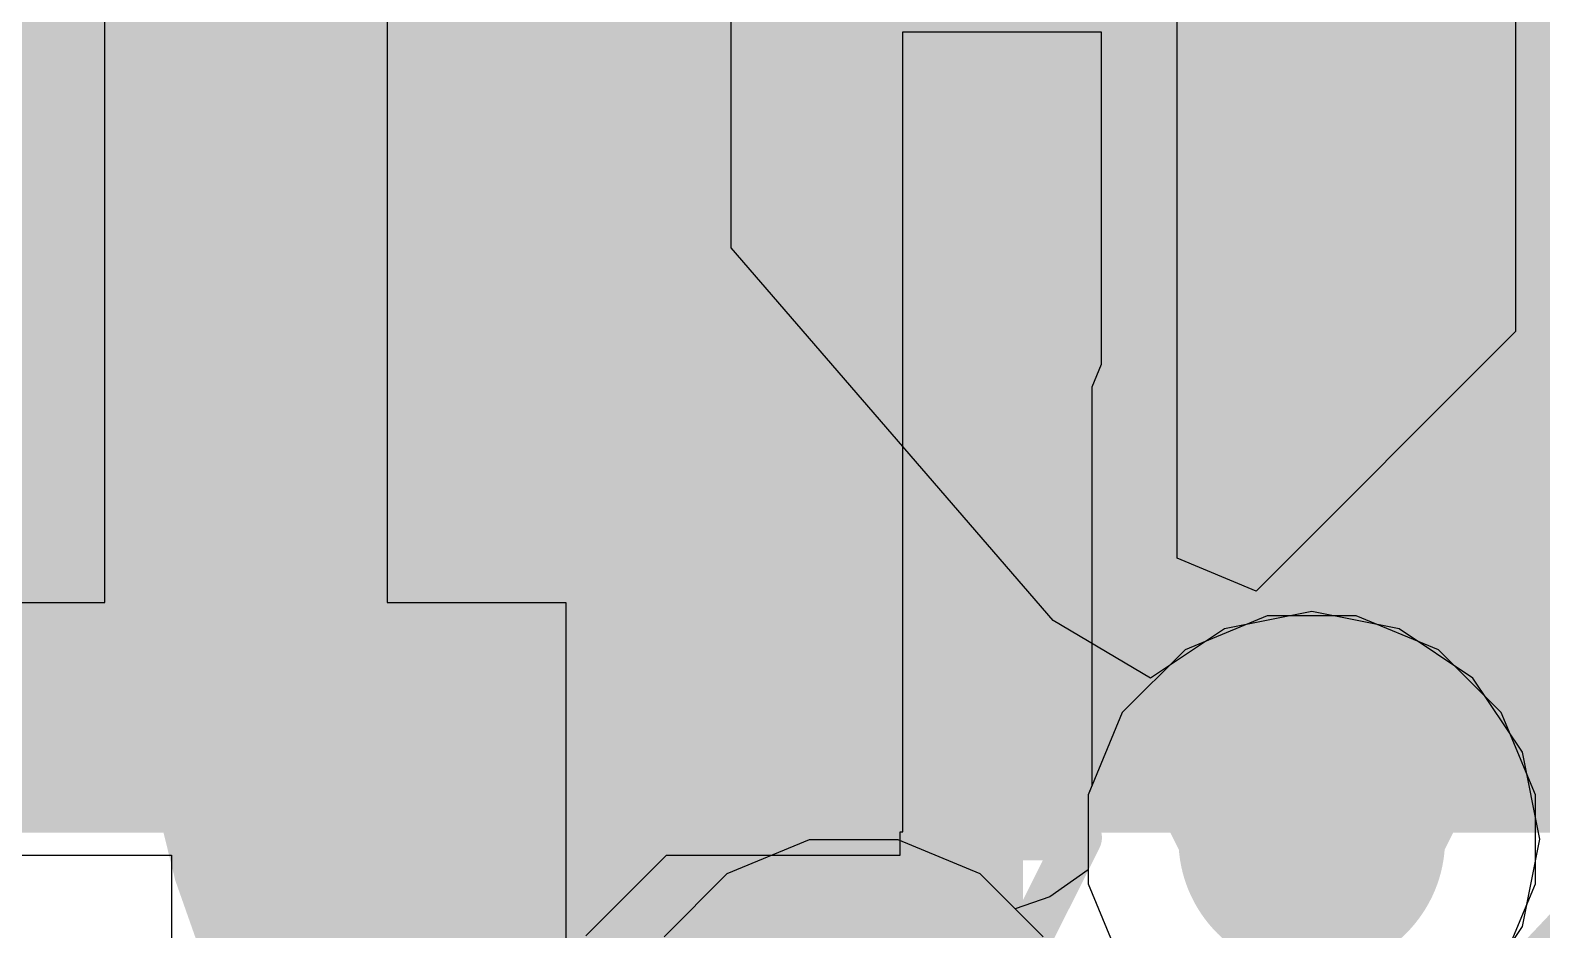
# Model space of a CAD drawing. Header units: inches. Extents: x -6 to 283, y -12 to 154.
# Drawn here: x 36.56 to 38.261, y -4.299 to -3.287 of the extents above; entities that cross this region are included whole.
import ezdxf

# ---------------------------------------------------------------- set-up
doc = ezdxf.new("R2010")
doc.units = ezdxf.units.IN
for name, color, linetype in [('Bottom Layer', 5, 'Continuous'), ('Bottom Paste', 16, 'Continuous'), ('Bottom Solder', 6, 'Continuous'), ('Drill Drawing', 1, 'Continuous'), ('GND-1', 16, 'Continuous'), ('GND-2', 90, 'Continuous'), ('GND-3', 216, 'Continuous'), ('GND-4', 54, 'Continuous'), ('PWR-1', 156, 'Continuous'), ('PWR-2', 130, 'Continuous'), ('Signal L1', 76, 'Continuous'), ('Signal L2', 6, 'Continuous'), ('Top Layer', 1, 'Continuous'), ('Top Overlay', 2, 'Continuous'), ('Top Paste', 8, 'Continuous'), ('Top Solder', 216, 'Continuous'), ('Via Holes', 16, 'Continuous')]:
    doc.layers.add(name, color=color, linetype=linetype)

# ---------------------------------------------------------------- blocks, each defined once
blk = doc.blocks.new('68_QFN__7_7__B_43')
at = {"layer": 'Bottom Layer'}
for points in [[(1.16000022, 3.834999949999999), (1.16000022, 3.03499901), (0.94000066, 3.03499901), (0.94000066, 3.834999949999999)], [(1.50999952, 3.834999949999999), (1.50999952, 3.03499901), (1.28999996, 3.03499901), (1.28999996, 3.834999949999999)], [(1.85999882, 3.834999949999999), (1.85999882, 3.03499901), (1.63999926, 3.03499901), (1.63999926, 3.834999949999999)], [(2.21000066, 3.834999949999999), (2.21000066, 3.03499901), (1.9900011, 3.03499901), (1.9900011, 3.834999949999999)], [(2.55999996, 3.834999949999999), (2.55999996, 3.03499901), (2.3400004, 3.03499901), (2.3400004, 3.834999949999999)], [(2.90999926, 3.834999949999999), (2.90999926, 3.03499901), (2.6899997, 3.03499901), (2.6899997, 3.834999949999999)]]:
    blk.add_hatch(color=5, dxfattribs=at).paths.add_polyline_path(points)
at = {"layer": 'Bottom Paste'}
for points in [[(1.16000022, 3.834999949999999), (1.16000022, 3.03499901), (0.94000066, 3.03499901), (0.94000066, 3.834999949999999)], [(1.50999952, 3.834999949999999), (1.50999952, 3.03499901), (1.28999996, 3.03499901), (1.28999996, 3.834999949999999)], [(1.85999882, 3.834999949999999), (1.85999882, 3.03499901), (1.63999926, 3.03499901), (1.63999926, 3.834999949999999)], [(2.21000066, 3.834999949999999), (2.21000066, 3.03499901), (1.9900011, 3.03499901), (1.9900011, 3.834999949999999)], [(2.55999996, 3.834999949999999), (2.55999996, 3.03499901), (2.3400004, 3.03499901), (2.3400004, 3.834999949999999)], [(2.90999926, 3.834999949999999), (2.90999926, 3.03499901), (2.6899997, 3.03499901), (2.6899997, 3.834999949999999)]]:
    blk.add_hatch(color=16, dxfattribs=at).paths.add_polyline_path(points)
at = {"layer": 'Bottom Solder'}
for points in [[(1.26160022, 3.93659995), (1.26160022, 2.93339901), (0.8384006599999999, 2.93339901), (0.8384006599999999, 3.93659995)], [(1.61159952, 3.93659995), (1.61159952, 2.93339901), (1.18839996, 2.93339901), (1.18839996, 3.93659995)], [(1.96159882, 3.93659995), (1.96159882, 2.93339901), (1.53839926, 2.93339901), (1.53839926, 3.93659995)], [(2.31160066, 3.93659995), (2.31160066, 2.93339901), (1.8884011, 2.93339901), (1.8884011, 3.93659995)], [(2.66159996, 3.93659995), (2.66159996, 2.93339901), (2.2384004, 2.93339901), (2.2384004, 3.93659995)], [(3.01159926, 3.93659995), (3.01159926, 2.93339901), (2.5883997, 2.93339901), (2.5883997, 3.93659995)]]:
    blk.add_hatch(color=6, dxfattribs=at).paths.add_polyline_path(points)
blk = doc.blocks.new('C___0402_437')
at = {"layer": 'Top Layer'}
for points in [[(-0.6985, -0.3175), (-0.6985, 0.3174999999999999), (-0.2413000000000001, 0.3175), (-0.2412999999999999, -0.3174999999999999)], [(0.2413000000000001, -0.3175), (0.2412999999999999, 0.3174999999999999), (0.6985, 0.3175), (0.6985, -0.3174999999999999)]]:
    blk.add_hatch(color=1, dxfattribs=at).paths.add_polyline_path(points)
at = {"layer": 'Top Paste'}
for points in [[(-0.6985, -0.3175), (-0.6985, 0.3174999999999999), (-0.2413000000000001, 0.3175), (-0.2412999999999999, -0.3174999999999999)], [(0.2413000000000001, -0.3175), (0.2412999999999999, 0.3174999999999999), (0.6985, 0.3175), (0.6985, -0.3174999999999999)]]:
    blk.add_hatch(color=8, dxfattribs=at).paths.add_polyline_path(points)
at = {"layer": 'Top Solder'}
for points in [[(-0.7584998799999999, -0.3774998800000001), (-0.7584998799999999, 0.3774998799999999), (-0.1813001200000001, 0.3774998800000001), (-0.1813001199999999, -0.3774998799999999)], [(0.1813001200000001, -0.3774998800000001), (0.1813001199999999, 0.3774998799999999), (0.7584998799999999, 0.3774998800000001), (0.7584998799999999, -0.3774998799999999)]]:
    blk.add_hatch(color=216, dxfattribs=at).paths.add_polyline_path(points)
at = {"layer": 'Top Overlay'}
for points in [[(-0.7874, -0.4064, 0.127, 0.127, 0), (-0.7874, 0.4064, 0.127, 0.127, 0)], [(-0.2794, 0.4064, 0.127, 0.127, 0), (-0.7874, 0.4064, 0.127, 0.127, 0)], [(0.7874, 0.4064, 0.127, 0.127, 0), (0.2794, 0.4064, 0.127, 0.127, 0)], [(0.7874, -0.4064, 0.127, 0.127, 0), (0.7874, 0.4064, 0.127, 0.127, 0)], [(-0.2794, -0.4064, 0.127, 0.127, 0), (-0.7874, -0.4064, 0.127, 0.127, 0)], [(0.7874, -0.4064, 0.127, 0.127, 0), (0.2794, -0.4064, 0.127, 0.127, 0)]]:
    blk.add_lwpolyline(points, format="xyseb", dxfattribs=at)
for points in [[(-0.8191499999999999, 0.4064, 0.0635, 0.0635, 1), (-0.7556499999999999, 0.4064, 0.0635, 0.0635, 1)], [(-0.8191499999999999, 0.4064, 0.0635, 0.0635, 1), (-0.7556499999999999, 0.4064, 0.0635, 0.0635, 1)], [(-0.31115, 0.4064, 0.0635, 0.0635, 1), (-0.24765, 0.4064, 0.0635, 0.0635, 1)], [(0.24765, 0.4064, 0.0635, 0.0635, 1), (0.31115, 0.4064, 0.0635, 0.0635, 1)], [(0.7556499999999999, 0.4064, 0.0635, 0.0635, 1), (0.8191499999999999, 0.4064, 0.0635, 0.0635, 1)], [(0.7556499999999999, 0.4064, 0.0635, 0.0635, 1), (0.8191499999999999, 0.4064, 0.0635, 0.0635, 1)], [(-0.8191499999999999, -0.4064, 0.0635, 0.0635, 1), (-0.7556499999999999, -0.4064, 0.0635, 0.0635, 1)], [(-0.8191499999999999, -0.4064, 0.0635, 0.0635, 1), (-0.7556499999999999, -0.4064, 0.0635, 0.0635, 1)], [(-0.31115, -0.4064, 0.0635, 0.0635, 1), (-0.24765, -0.4064, 0.0635, 0.0635, 1)], [(0.24765, -0.4064, 0.0635, 0.0635, 1), (0.31115, -0.4064, 0.0635, 0.0635, 1)], [(0.7556499999999999, -0.4064, 0.0635, 0.0635, 1), (0.8191499999999999, -0.4064, 0.0635, 0.0635, 1)], [(0.7556499999999999, -0.4064, 0.0635, 0.0635, 1), (0.8191499999999999, -0.4064, 0.0635, 0.0635, 1)]]:
    blk.add_lwpolyline(points, format="xyseb", close=True, dxfattribs=at)
blk = doc.blocks.new('C___0402_456')
at = {"layer": 'Top Layer'}
for points in [[(-0.6985, -0.3175), (-0.6985, 0.3174999999999999), (-0.2413000000000001, 0.3175), (-0.2412999999999999, -0.3174999999999999)], [(0.2413000000000001, -0.3175), (0.2412999999999999, 0.3174999999999999), (0.6985, 0.3175), (0.6985, -0.3174999999999999)]]:
    blk.add_hatch(color=1, dxfattribs=at).paths.add_polyline_path(points)
at = {"layer": 'Top Paste'}
for points in [[(-0.6985, -0.3175), (-0.6985, 0.3174999999999999), (-0.2413000000000001, 0.3175), (-0.2412999999999999, -0.3174999999999999)], [(0.2413000000000001, -0.3175), (0.2412999999999999, 0.3174999999999999), (0.6985, 0.3175), (0.6985, -0.3174999999999999)]]:
    blk.add_hatch(color=8, dxfattribs=at).paths.add_polyline_path(points)
at = {"layer": 'Top Solder'}
for points in [[(-0.7584998799999999, -0.3774998800000001), (-0.7584998799999999, 0.3774998799999999), (-0.1813001200000001, 0.3774998800000001), (-0.1813001199999999, -0.3774998799999999)], [(0.1813001200000001, -0.3774998800000001), (0.1813001199999999, 0.3774998799999999), (0.7584998799999999, 0.3774998800000001), (0.7584998799999999, -0.3774998799999999)]]:
    blk.add_hatch(color=216, dxfattribs=at).paths.add_polyline_path(points)
at = {"layer": 'Top Overlay'}
for points in [[(-0.7874, -0.4064, 0.127, 0.127, 0), (-0.7874, 0.4064, 0.127, 0.127, 0)], [(-0.2794, 0.4064, 0.127, 0.127, 0), (-0.7874, 0.4064, 0.127, 0.127, 0)], [(0.7874, 0.4064, 0.127, 0.127, 0), (0.2794, 0.4064, 0.127, 0.127, 0)], [(0.7874, -0.4064, 0.127, 0.127, 0), (0.7874, 0.4064, 0.127, 0.127, 0)], [(-0.2794, -0.4064, 0.127, 0.127, 0), (-0.7874, -0.4064, 0.127, 0.127, 0)], [(0.7874, -0.4064, 0.127, 0.127, 0), (0.2794, -0.4064, 0.127, 0.127, 0)]]:
    blk.add_lwpolyline(points, format="xyseb", dxfattribs=at)
for points in [[(-0.8191499999999999, 0.4064, 0.0635, 0.0635, 1), (-0.7556499999999999, 0.4064, 0.0635, 0.0635, 1)], [(-0.8191499999999999, 0.4064, 0.0635, 0.0635, 1), (-0.7556499999999999, 0.4064, 0.0635, 0.0635, 1)], [(-0.31115, 0.4064, 0.0635, 0.0635, 1), (-0.24765, 0.4064, 0.0635, 0.0635, 1)], [(0.24765, 0.4064, 0.0635, 0.0635, 1), (0.31115, 0.4064, 0.0635, 0.0635, 1)], [(0.7556499999999999, 0.4064, 0.0635, 0.0635, 1), (0.8191499999999999, 0.4064, 0.0635, 0.0635, 1)], [(0.7556499999999999, 0.4064, 0.0635, 0.0635, 1), (0.8191499999999999, 0.4064, 0.0635, 0.0635, 1)], [(-0.8191499999999999, -0.4064, 0.0635, 0.0635, 1), (-0.7556499999999999, -0.4064, 0.0635, 0.0635, 1)], [(-0.8191499999999999, -0.4064, 0.0635, 0.0635, 1), (-0.7556499999999999, -0.4064, 0.0635, 0.0635, 1)], [(-0.31115, -0.4064, 0.0635, 0.0635, 1), (-0.24765, -0.4064, 0.0635, 0.0635, 1)], [(0.24765, -0.4064, 0.0635, 0.0635, 1), (0.31115, -0.4064, 0.0635, 0.0635, 1)], [(0.7556499999999999, -0.4064, 0.0635, 0.0635, 1), (0.8191499999999999, -0.4064, 0.0635, 0.0635, 1)], [(0.7556499999999999, -0.4064, 0.0635, 0.0635, 1), (0.8191499999999999, -0.4064, 0.0635, 0.0635, 1)]]:
    blk.add_lwpolyline(points, format="xyseb", close=True, dxfattribs=at)
blk = doc.blocks.new('C___0402_458')
at = {"layer": 'Top Layer'}
for points in [[(-0.6985, -0.3175), (-0.6985, 0.3174999999999999), (-0.2413000000000001, 0.3175), (-0.2412999999999999, -0.3174999999999999)], [(0.2413000000000001, -0.3175), (0.2412999999999999, 0.3174999999999999), (0.6985, 0.3175), (0.6985, -0.3174999999999999)]]:
    blk.add_hatch(color=1, dxfattribs=at).paths.add_polyline_path(points)
at = {"layer": 'Top Paste'}
for points in [[(-0.6985, -0.3175), (-0.6985, 0.3174999999999999), (-0.2413000000000001, 0.3175), (-0.2412999999999999, -0.3174999999999999)], [(0.2413000000000001, -0.3175), (0.2412999999999999, 0.3174999999999999), (0.6985, 0.3175), (0.6985, -0.3174999999999999)]]:
    blk.add_hatch(color=8, dxfattribs=at).paths.add_polyline_path(points)
at = {"layer": 'Top Solder'}
for points in [[(-0.7584998799999999, -0.3774998800000001), (-0.7584998799999999, 0.3774998799999999), (-0.1813001200000001, 0.3774998800000001), (-0.1813001199999999, -0.3774998799999999)], [(0.1813001200000001, -0.3774998800000001), (0.1813001199999999, 0.3774998799999999), (0.7584998799999999, 0.3774998800000001), (0.7584998799999999, -0.3774998799999999)]]:
    blk.add_hatch(color=216, dxfattribs=at).paths.add_polyline_path(points)
at = {"layer": 'Top Overlay'}
for points in [[(-0.7874, -0.4064, 0.127, 0.127, 0), (-0.7874, 0.4064, 0.127, 0.127, 0)], [(-0.2794, 0.4064, 0.127, 0.127, 0), (-0.7874, 0.4064, 0.127, 0.127, 0)], [(0.7874, 0.4064, 0.127, 0.127, 0), (0.2794, 0.4064, 0.127, 0.127, 0)], [(0.7874, -0.4064, 0.127, 0.127, 0), (0.7874, 0.4064, 0.127, 0.127, 0)], [(-0.2794, -0.4064, 0.127, 0.127, 0), (-0.7874, -0.4064, 0.127, 0.127, 0)], [(0.7874, -0.4064, 0.127, 0.127, 0), (0.2794, -0.4064, 0.127, 0.127, 0)]]:
    blk.add_lwpolyline(points, format="xyseb", dxfattribs=at)
for points in [[(-0.8191499999999999, 0.4064, 0.0635, 0.0635, 1), (-0.7556499999999999, 0.4064, 0.0635, 0.0635, 1)], [(-0.8191499999999999, 0.4064, 0.0635, 0.0635, 1), (-0.7556499999999999, 0.4064, 0.0635, 0.0635, 1)], [(-0.31115, 0.4064, 0.0635, 0.0635, 1), (-0.24765, 0.4064, 0.0635, 0.0635, 1)], [(0.24765, 0.4064, 0.0635, 0.0635, 1), (0.31115, 0.4064, 0.0635, 0.0635, 1)], [(0.7556499999999999, 0.4064, 0.0635, 0.0635, 1), (0.8191499999999999, 0.4064, 0.0635, 0.0635, 1)], [(0.7556499999999999, 0.4064, 0.0635, 0.0635, 1), (0.8191499999999999, 0.4064, 0.0635, 0.0635, 1)], [(-0.8191499999999999, -0.4064, 0.0635, 0.0635, 1), (-0.7556499999999999, -0.4064, 0.0635, 0.0635, 1)], [(-0.8191499999999999, -0.4064, 0.0635, 0.0635, 1), (-0.7556499999999999, -0.4064, 0.0635, 0.0635, 1)], [(-0.31115, -0.4064, 0.0635, 0.0635, 1), (-0.24765, -0.4064, 0.0635, 0.0635, 1)], [(0.24765, -0.4064, 0.0635, 0.0635, 1), (0.31115, -0.4064, 0.0635, 0.0635, 1)], [(0.7556499999999999, -0.4064, 0.0635, 0.0635, 1), (0.8191499999999999, -0.4064, 0.0635, 0.0635, 1)], [(0.7556499999999999, -0.4064, 0.0635, 0.0635, 1), (0.8191499999999999, -0.4064, 0.0635, 0.0635, 1)]]:
    blk.add_lwpolyline(points, format="xyseb", close=True, dxfattribs=at)

msp = doc.modelspace()

# ---------------------------------------------------------------- hatches: boundary and pattern name
at = {"layer": 'Bottom Layer'}
msp.add_hatch(color=5, dxfattribs=at).paths.add_polyline_path([(37.89224831999999, -4.184743979999999), (38.11224788, -4.184743979999999), (38.11224788, -3.68820954), (37.89224831999999, -3.68820954)])
h = msp.add_hatch(color=5, dxfattribs=at)
edge = h.paths.add_edge_path()
edge.add_arc((38.0022481, -4.197223), 0.1499997, 0, 360)
at = {"layer": 'GND-1'}
h = msp.add_hatch(color=16, dxfattribs=at)
edge = h.paths.add_edge_path()
edge.add_arc((38.0022481, -4.197223), 0.1499997, 0, 360)
at = {"layer": 'GND-2'}
h = msp.add_hatch(color=90, dxfattribs=at)
edge = h.paths.add_edge_path()
edge.add_arc((38.0022481, -4.197223), 0.1499997, 0, 360)
at = {"layer": 'GND-3'}
h = msp.add_hatch(color=216, dxfattribs=at)
edge = h.paths.add_edge_path()
edge.add_arc((38.0022481, -4.197223), 0.1499997, 0, 360)
at = {"layer": 'GND-4'}
h = msp.add_hatch(color=54, dxfattribs=at)
edge = h.paths.add_edge_path()
edge.add_arc((38.0022481, -4.197223), 0.1499997, 0, 360)
at = {"layer": 'PWR-1'}
msp.add_hatch(color=156, dxfattribs=at).paths.add_polyline_path([(37.27959016, -4.83485698), (37.66064857999999, -4.45379856), (37.15223964, -3.94538962), (36.77118122, -4.32644804)])
h = msp.add_hatch(color=156, dxfattribs=at)
edge = h.paths.add_edge_path()
edge.add_arc((38.0022481, -4.197223), 0.1499997, 0, 360)
at = {"layer": 'PWR-2'}
h = msp.add_hatch(color=130, dxfattribs=at)
edge = h.paths.add_edge_path()
edge.add_arc((38.0022481, -4.197223), 0.1499997, 0, 360)
at = {"layer": 'Signal L1'}
h = msp.add_hatch(color=76, dxfattribs=at)
edge = h.paths.add_edge_path()
edge.add_arc((38.0022481, -4.197223), 0.1499997, 0, 360)
at = {"layer": 'Signal L2'}
h = msp.add_hatch(color=6, dxfattribs=at)
edge = h.paths.add_edge_path()
edge.add_arc((38.0022481, -4.197223), 0.1499997, 0, 360)
at = {"layer": 'Top Layer'}
h = msp.add_hatch(color=1, dxfattribs=at)
edge = h.paths.add_edge_path()
edge.add_arc((38.0022481, -4.197223), 0.1499997, 0, 360)
at = {"layer": 'Via Holes'}
h = msp.add_hatch(color=7, dxfattribs=at)
edge = h.paths.add_edge_path()
edge.add_arc((38.0022481, -4.197223), 0.07499858, 0, 360)

# ---------------------------------------------------------------- linework, layer by layer
at = {"layer": 'Bottom Layer'}
for p, q in [((37.54224901999999, -4.188680979999999), (37.54224901999999, -3.288207799999999)), ((37.54224901999999, -3.288207799999999), (37.76524832, -3.288207799999999)), ((37.76524832, -3.288207799999999), (37.76524832, -3.662944159999999)), ((37.76524832, -3.662944159999999), (37.75478352, -3.68820954)), ((37.75478352, -3.68820954), (37.75478352, -4.137195179999999)), ((37.75478352, -4.137195179999999), (37.7506484, -4.14717738)), ((37.7506484, -4.14717738), (37.7506484, -4.24726862)), ((37.53924674, -4.21520874), (37.53924674, -4.188680979999999)), ((37.53924674, -4.188680979999999), (37.54224901999999, -4.188680979999999)), ((36.36524858, -4.21520874), (36.71916964, -4.21520874)), ((36.71916964, -4.21520874), (36.71916964, -4.44646812)), ((37.18532568, -4.3059858), (37.27610274, -4.21520874)), ((37.27610274, -4.21520874), (37.53924674, -4.21520874)), ((37.7506484, -4.24726862), (37.7889516, -4.3397424))]:
    msp.add_line(p, q, dxfattribs=at)
for points in [[(36.95224766, -4.54301098, 0.2032, 0.2032, 0), (36.95224766, -3.68820954, 0.2032, 0.2032, 0)], [(38.0022481, -4.197223, 0.2032, 0.2032, 0), (38.0022481, -3.68820954, 0.2032, 0.2032, 0)], [(37.93039404, -4.77108774, 0.1778, 0.1778, 0), (38.3522474, -4.324256019999999, 0.1778, 0.1778, 0)]]:
    msp.add_lwpolyline(points, format="xyseb", dxfattribs=at)
for points in [[(36.90144766, -3.68820954, 0.1016, 0.1016, 1), (37.00304766, -3.68820954, 0.1016, 0.1016, 1)], [(37.9514481, -3.68820954, 0.1016, 0.1016, 1), (38.0530481, -3.68820954, 0.1016, 0.1016, 1)], [(37.9514481, -4.197223, 0.1016, 0.1016, 1), (38.0530481, -4.197223, 0.1016, 0.1016, 1)]]:
    msp.add_lwpolyline(points, format="xyseb", close=True, dxfattribs=at)
at = {"layer": 'Drill Drawing'}
for points in [[(37.7482481, -3.943223, 0.0508, 0.0508, 0), (38.2562481, -3.943223, 0.0508, 0.0508, 0)], [(37.7482481, -3.943223, 0.0508, 0.0508, 0), (38.0022481, -4.451223, 0.0508, 0.0508, 0)], [(38.0022481, -4.451223, 0.0508, 0.0508, 0), (38.2562481, -3.943223, 0.0508, 0.0508, 0)], [(37.23273732, -4.19538658, 0.0508, 0.0508, 0), (37.74073731999999, -4.19538658, 0.0508, 0.0508, 0)], [(37.23273732, -4.19538658, 0.0508, 0.0508, 0), (37.48673732, -4.703386579999999, 0.0508, 0.0508, 0)], [(37.48673732, -4.703386579999999, 0.0508, 0.0508, 0), (37.74073731999999, -4.19538658, 0.0508, 0.0508, 0)]]:
    msp.add_lwpolyline(points, format="xyseb", dxfattribs=at)
for points in [[(37.7355481, -3.943223, 0.0254, 0.0254, 1), (37.7609481, -3.943223, 0.0254, 0.0254, 1)], [(37.7355481, -3.943223, 0.0254, 0.0254, 1), (37.7609481, -3.943223, 0.0254, 0.0254, 1)], [(38.2435481, -3.943223, 0.0254, 0.0254, 1), (38.2689481, -3.943223, 0.0254, 0.0254, 1)], [(38.2435481, -3.943223, 0.0254, 0.0254, 1), (38.2689481, -3.943223, 0.0254, 0.0254, 1)], [(37.22003732, -4.19538658, 0.0254, 0.0254, 1), (37.24543732, -4.19538658, 0.0254, 0.0254, 1)], [(37.22003732, -4.19538658, 0.0254, 0.0254, 1), (37.24543732, -4.19538658, 0.0254, 0.0254, 1)], [(37.72803732, -4.19538658, 0.0254, 0.0254, 1), (37.75343732, -4.19538658, 0.0254, 0.0254, 1)], [(37.72803732, -4.19538658, 0.0254, 0.0254, 1), (37.75343732, -4.19538658, 0.0254, 0.0254, 1)]]:
    msp.add_lwpolyline(points, format="xyseb", close=True, dxfattribs=at)
at = {"layer": 'GND-1'}
for p, q in [((37.95220248, -3.945623299999999), (37.8597287, -3.9839265)), ((38.05229372, -3.945623299999999), (37.95220248, -3.945623299999999)), ((38.14476749999999, -3.9839265), (38.05229372, -3.945623299999999)), ((37.8597287, -3.9839265), (37.7889516, -4.0547036)), ((38.21554459999999, -4.0547036), (38.14476749999999, -3.9839265)), ((37.7889516, -4.0547036), (37.7506484, -4.14717738)), ((38.2538478, -4.14717738), (38.21554459999999, -4.0547036)), ((37.7506484, -4.14717738), (37.7506484, -4.231756839999999)), ((38.2538478, -4.24726862), (38.2538478, -4.14717738)), ((37.4366917, -4.19778688), (37.34421792, -4.23609008)), ((37.53678293999999, -4.19778688), (37.4366917, -4.19778688)), ((37.62925671999999, -4.23609008), (37.53678293999999, -4.19778688)), ((37.7506484, -4.231756839999999), (37.7076843, -4.2619549)), ((37.34421792, -4.23609008), (37.27344082, -4.30686718)), ((37.66851496, -4.27534832), (37.62925671999999, -4.23609008)), ((38.21554459999999, -4.3397424), (38.2538478, -4.24726862)), ((37.7076843, -4.2619549), (37.66851496, -4.27534832))]:
    msp.add_line(p, q, dxfattribs=at)
at = {"layer": 'GND-2'}
for p, q in [((37.95220248, -3.945623299999999), (37.8597287, -3.9839265)), ((38.05229372, -3.945623299999999), (37.95220248, -3.945623299999999)), ((38.14476749999999, -3.9839265), (38.05229372, -3.945623299999999)), ((37.8597287, -3.9839265), (37.7889516, -4.0547036)), ((38.21554459999999, -4.0547036), (38.14476749999999, -3.9839265)), ((37.7889516, -4.0547036), (37.7506484, -4.14717738)), ((38.2538478, -4.14717738), (38.21554459999999, -4.0547036)), ((37.7506484, -4.14717738), (37.7506484, -4.231756839999999)), ((38.2538478, -4.24726862), (38.2538478, -4.14717738)), ((37.4366917, -4.19778688), (37.34421792, -4.23609008)), ((37.53678293999999, -4.19778688), (37.4366917, -4.19778688)), ((37.62925671999999, -4.23609008), (37.53678293999999, -4.19778688)), ((37.7506484, -4.231756839999999), (37.7076843, -4.2619549)), ((37.34421792, -4.23609008), (37.27344082, -4.30686718)), ((37.66851496, -4.27534832), (37.62925671999999, -4.23609008)), ((38.21554459999999, -4.3397424), (38.2538478, -4.24726862)), ((37.7076843, -4.2619549), (37.66851496, -4.27534832))]:
    msp.add_line(p, q, dxfattribs=at)
at = {"layer": 'GND-3'}
for p, q in [((37.95220248, -3.945623299999999), (37.8597287, -3.9839265)), ((38.05229372, -3.945623299999999), (37.95220248, -3.945623299999999)), ((38.14476749999999, -3.9839265), (38.05229372, -3.945623299999999)), ((37.8597287, -3.9839265), (37.7889516, -4.0547036)), ((38.21554459999999, -4.0547036), (38.14476749999999, -3.9839265)), ((37.7889516, -4.0547036), (37.7506484, -4.14717738)), ((38.2538478, -4.14717738), (38.21554459999999, -4.0547036)), ((37.7506484, -4.14717738), (37.7506484, -4.231756839999999)), ((38.2538478, -4.24726862), (38.2538478, -4.14717738)), ((37.4366917, -4.19778688), (37.34421792, -4.23609008)), ((37.53678293999999, -4.19778688), (37.4366917, -4.19778688)), ((37.62925671999999, -4.23609008), (37.53678293999999, -4.19778688)), ((37.7506484, -4.231756839999999), (37.7076843, -4.2619549)), ((37.34421792, -4.23609008), (37.27344082, -4.30686718)), ((37.66851496, -4.27534832), (37.62925671999999, -4.23609008)), ((38.21554459999999, -4.3397424), (38.2538478, -4.24726862)), ((37.7076843, -4.2619549), (37.66851496, -4.27534832))]:
    msp.add_line(p, q, dxfattribs=at)
at = {"layer": 'GND-4'}
for p, q in [((37.95220248, -3.945623299999999), (37.8597287, -3.9839265)), ((38.05229372, -3.945623299999999), (37.95220248, -3.945623299999999)), ((38.14476749999999, -3.9839265), (38.05229372, -3.945623299999999)), ((37.8597287, -3.9839265), (37.7889516, -4.0547036)), ((38.21554459999999, -4.0547036), (38.14476749999999, -3.9839265)), ((37.7889516, -4.0547036), (37.7506484, -4.14717738)), ((38.2538478, -4.14717738), (38.21554459999999, -4.0547036)), ((37.7506484, -4.14717738), (37.7506484, -4.231756839999999)), ((38.2538478, -4.24726862), (38.2538478, -4.14717738)), ((37.4366917, -4.19778688), (37.34421792, -4.23609008)), ((37.53678293999999, -4.19778688), (37.4366917, -4.19778688)), ((37.62925671999999, -4.23609008), (37.53678293999999, -4.19778688)), ((37.7506484, -4.231756839999999), (37.7076843, -4.2619549)), ((37.34421792, -4.23609008), (37.27344082, -4.30686718)), ((37.66851496, -4.27534832), (37.62925671999999, -4.23609008)), ((38.21554459999999, -4.3397424), (38.2538478, -4.24726862)), ((37.7076843, -4.2619549), (37.66851496, -4.27534832))]:
    msp.add_line(p, q, dxfattribs=at)
at = {"layer": 'PWR-1'}
for p, q in [((37.34896518, -3.531461059999999), (37.34896518, -0.8352662999999999)), ((37.71144096, -3.9509827), (37.34896518, -3.531461059999999)), ((38.0022481, -3.940693159999999), (37.90407964, -3.96022068)), ((38.10041656, -3.96022068), (38.0022481, -3.940693159999999)), ((37.82085654, -4.0158289), (37.71144096, -3.9509827)), ((37.90407964, -3.96022068), (37.82085654, -4.0158289)), ((38.18364219999999, -4.0158289), (38.10041656, -3.96022068)), ((38.23925042, -4.09905454), (38.18364219999999, -4.0158289)), ((38.25877794, -4.197223), (38.23925042, -4.09905454)), ((38.23925042, -4.29539146), (38.25877794, -4.197223)), ((38.18364219999999, -4.3786171), (38.23925042, -4.29539146))]:
    msp.add_line(p, q, dxfattribs=at)
for points in [[(36.84224788, -3.7532564, 0.3809999999999999, 0.3809999999999999, 0), (36.84224788, 4.16490912, 0.3809999999999999, 0.3809999999999999, 0)], [(37.17861499999999, -4.7076106, 0.3809999999999999, 0.3809999999999999, -0.171070548076841), (36.84224788, -3.7532564, 0.3809999999999999, 0.3809999999999999, 0)], [(36.87876292, -3.84141218, 0.3809999999999999, 0.3809999999999999, -0.198912367379658), (36.84224788, -3.7532564, 0.3809999999999999, 0.3809999999999999, 0)], [(36.87876292, -3.84141218, 0.3809999999999999, 0.3809999999999999, 0), (37.0909215, -4.053570759999999, 0.3809999999999999, 0.3809999999999999, 0)], [(37.0909215, -4.053570759999999, 0.3809999999999999, 0.3809999999999999, 0), (37.48673732, -4.44938658, 0.3809999999999999, 0.3809999999999999, 0)], [(37.31985424, -4.61626966, 0.3809999999999999, 0.3809999999999999, 0), (37.48673732, -4.44938658, 0.3809999999999999, 0.3809999999999999, 0)]]:
    msp.add_lwpolyline(points, format="xyseb", dxfattribs=at)
for points in [[(36.74699788, -3.7532564, 0.1905, 0.1905, 1), (36.93749788, -3.7532564, 0.1905, 0.1905, 1)], [(36.74699788, -3.7532564, 0.1905, 0.1905, 1), (36.93749788, -3.7532564, 0.1905, 0.1905, 1)], [(36.74699788, -3.7532564, 0.1905, 0.1905, 1), (36.93749788, -3.7532564, 0.1905, 0.1905, 1)], [(36.78351292, -3.84141218, 0.1905, 0.1905, 1), (36.97401291999999, -3.84141218, 0.1905, 0.1905, 1)], [(36.78351292, -3.84141218, 0.1905, 0.1905, 1), (36.97401291999999, -3.84141218, 0.1905, 0.1905, 1)], [(36.99567149999999, -4.053570759999999, 0.1905, 0.1905, 1), (37.1861715, -4.053570759999999, 0.1905, 0.1905, 1)], [(36.99567149999999, -4.053570759999999, 0.1905, 0.1905, 1), (37.1861715, -4.053570759999999, 0.1905, 0.1905, 1)], [(37.39148732, -4.44938658, 0.1905, 0.1905, 1), (37.58198732, -4.44938658, 0.1905, 0.1905, 1)], [(37.39148732, -4.44938658, 0.1905, 0.1905, 1), (37.58198732, -4.44938658, 0.1905, 0.1905, 1)]]:
    msp.add_lwpolyline(points, format="xyseb", close=True, dxfattribs=at)
at = {"layer": 'PWR-2'}
for p, q in [((37.4366917, -4.19778688), (37.34421792, -4.23609008)), ((37.53678293999999, -4.19778688), (37.4366917, -4.19778688)), ((37.62925671999999, -4.23609008), (37.53678293999999, -4.19778688)), ((37.34421792, -4.23609008), (37.27344082, -4.30686718)), ((37.70003381999999, -4.30686718), (37.62925671999999, -4.23609008))]:
    msp.add_line(p, q, dxfattribs=at)
at = {"layer": 'Top Layer'}
for p, q in [((36.64415836, -3.93084558), (36.64415836, -3.21964558)), ((36.96165835999999, -3.21964558), (36.96165835999999, -3.93084558)), ((37.85065836, -3.88098792), (37.85065836, -3.21964558)), ((38.23165836, -3.21964558), (38.23165836, -3.62571284)), ((38.23165836, -3.62571284), (37.93955836, -3.91781284)), ((37.93955836, -3.91781284), (37.85065836, -3.88098792)), ((36.44291923999999, -3.93084558), (36.64415836, -3.93084558)), ((36.96165835999999, -3.93084558), (37.16301686, -3.93084558)), ((37.16301686, -3.93084558), (37.16301686, -4.44938658))]:
    msp.add_line(p, q, dxfattribs=at)
for points in [[(37.40615836, -3.57524558, 0.3809999999999999, 0.3809999999999999, 0), (37.44863732, -3.57524558, 0.3809999999999999, 0.3809999999999999, 0)], [(37.44863732, -3.57524558, 0.3809999999999999, 0.3809999999999999, 0), (37.48673732, -3.613345579999999, 0.3809999999999999, 0.3809999999999999, 0)], [(37.48673732, -4.44938658, 0.3809999999999999, 0.3809999999999999, 0), (37.48673732, -3.613345579999999, 0.3809999999999999, 0.3809999999999999, 0)], [(38.00030246, -4.18668962, 0.2032, 0.2032, 0), (38.46025836, -3.72673372, 0.2032, 0.2032, 0)]]:
    msp.add_lwpolyline(points, format="xyseb", dxfattribs=at)
for points in [[(37.31090836, -3.57524558, 0.1905, 0.1905, 1), (37.50140835999999, -3.57524558, 0.1905, 0.1905, 1)], [(37.35338732, -3.57524558, 0.1905, 0.1905, 1), (37.54388732, -3.57524558, 0.1905, 0.1905, 1)], [(37.35338732, -3.57524558, 0.1905, 0.1905, 1), (37.54388732, -3.57524558, 0.1905, 0.1905, 1)], [(37.39148732, -3.613345579999999, 0.1905, 0.1905, 1), (37.58198732, -3.613345579999999, 0.1905, 0.1905, 1)], [(37.39148732, -3.613345579999999, 0.1905, 0.1905, 1), (37.58198732, -3.613345579999999, 0.1905, 0.1905, 1)], [(37.94950246, -4.18668962, 0.1016, 0.1016, 1), (38.05110246, -4.18668962, 0.1016, 0.1016, 1)], [(37.39148732, -4.44938658, 0.1905, 0.1905, 1), (37.58198732, -4.44938658, 0.1905, 0.1905, 1)]]:
    msp.add_lwpolyline(points, format="xyseb", close=True, dxfattribs=at)

# ---------------------------------------------------------------- block references
for name, p, rotation in [('68_QFN__7_7__B_43', (39.40224783999999, -0.25321006), 180), ('C___0402_437', (36.19965836, -3.10534558), 270), ('C___0402_456', (37.40615836, -3.10534558), 270), ('C___0402_458', (38.67615836, -3.10534558), 270)]:
    msp.add_blockref(name, p, dxfattribs=dict(rotation=rotation))

doc.saveas('drawing.dxf')
